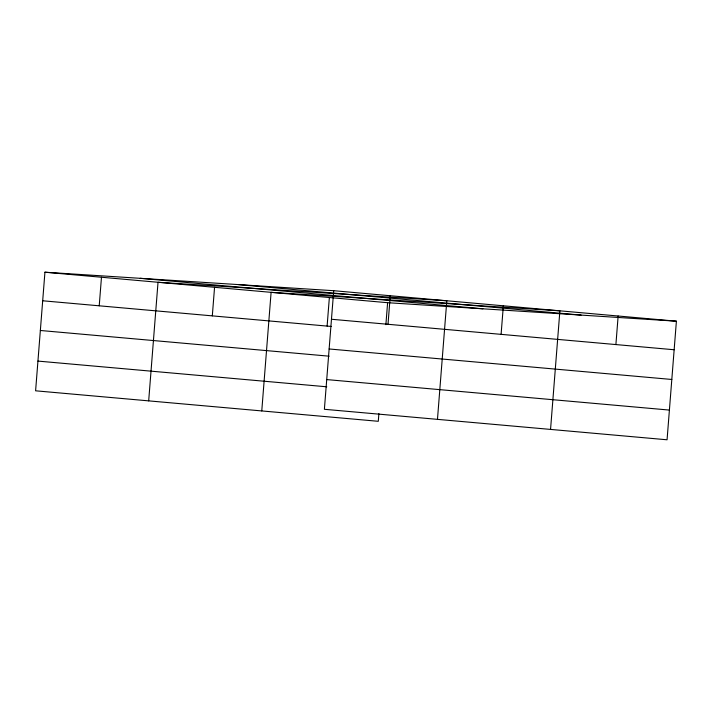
<?xml version="1.0" encoding="UTF-8"?>
<svg xmlns="http://www.w3.org/2000/svg" width="712" height="712" viewBox="0 0 712 712"><rect width="100%" height="100%" fill="white"/><g stroke="black" fill="none" stroke-linecap="round" stroke-linejoin="round"><path stroke-width="1.07" d="M333.714 290.701L324.387 409.293L667.064 439.785L676.4 321.192L333.714 290.701L44.936 272.215L35.6 390.808L378.286 421.299L378.891 413.592M99.226 305.804L101.478 277.244M148.683 400.865L158.02 282.281L446.807 300.767L437.471 419.35M212.31 315.87L214.561 287.31M261.767 410.931L271.103 292.338L559.89 310.824L550.554 429.416M327.111 326.087L329.362 297.527M385.886 324.681L387.613 302.707L676.4 321.192M388.013 324.289L390.265 295.729M501.097 334.355L503.348 305.795M615.898 344.572L618.141 316.012M238.422 284.604L581.099 315.096M140.228 278.312L482.914 308.812M44.936 272.215L387.613 302.707M331.472 319.261L674.148 349.752M42.684 300.776L331.507 326.479M329.131 348.969L671.817 379.469M40.344 330.484L329.167 356.187M326.728 379.585L669.405 410.076M37.941 361.091L326.763 386.794"/></g></svg>
